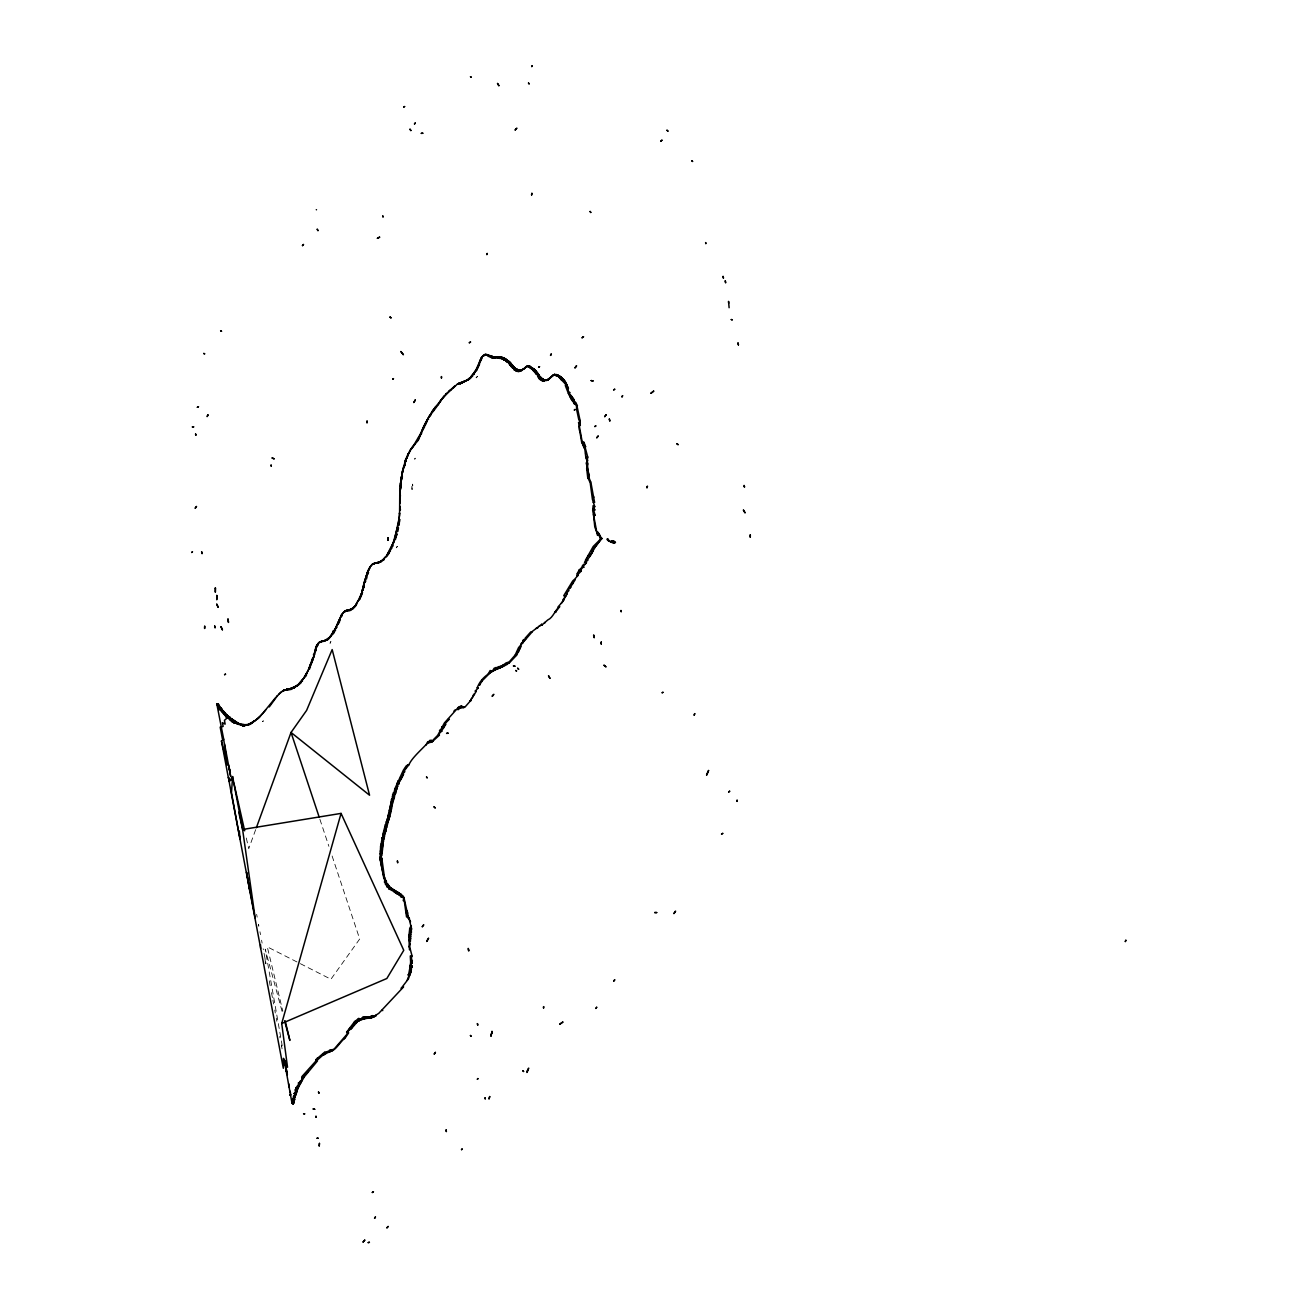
<?xml version="1.0" encoding="UTF-8"?>
<svg xmlns="http://www.w3.org/2000/svg" width="1308" height="1308" viewBox="0 0 1308 1308"><rect width="100%" height="100%" fill="white"/><g stroke="black" fill="none" stroke-linecap="round" stroke-linejoin="round"><path stroke-width="0.75" stroke-dasharray="5 3.75" d="M258.281 926.015L258.51 924.216L258.87 926.129M255.665 829.648L248.733 848.712L246.035 836.777M319.904 819.315L328.897 846.341M332.101 855.988L359.7 938.997L330.924 979.234L267.273 946.845L282.822 1011.182M282.021 1011.297L265.213 949.15L281.024 1038.961M259.949 931.77L260.537 934.664M263.153 948.774L263.382 949.755M256.646 914.325L257.169 917.137M264.053 953.319L266.031 963.832M269.252 980.837L270.772 988.864M271.475 992.658L272.554 998.315M272.914 1000.211L273.617 1003.988M275.285 1012.997L274.778 1010.087M276.266 1018.164L276.855 1021.303M282.054 1048.803L281.334 1045.027L281.482 1047.773M279.732 1036.492L279.994 1037.898M281.383 1040.955L282.773 1048.934M261.6 940.223L262.091 943.117M265.05 958.65L265.41 963.685M485.808 369.003L485.808 369.003M415.11 458.225L414.816 459.124L415.11 458.225M330.859 641.623L330.09 643.16L330.859 641.623M353.258 614.106L353.258 614.106M397.289 546.417L396.324 547.741L397.289 546.417M477.518 376.312L476.161 377.767L477.518 376.312M263.382 720.97L262.467 721.444L263.382 720.97M411.857 486.363L412.085 489.633L411.857 486.363M412.707 485.857L412.641 484.222L412.707 485.857"/><path stroke-width="1.5" d="M388.214 815.44L389.898 816.029L387.168 819.184L385.762 824.236L385.925 830.809L384.536 832.019L383.538 831.626L384.961 826.492L386.841 826.787L387.282 825.495L386.547 821.522L389.555 817.304L389.751 811.303L394.395 797.21L393.397 792.942L397.125 788.511L397.403 785.356L402.733 775.906L403.485 774.238L402.619 774.009L404.859 771.622L403.943 771.279L409.061 764.51L406.232 765.899L403.338 770.232L394.624 789.264L395.425 791.046L392.563 794.953L393.479 797.7L391.305 801.935L388.214 815.44L388.639 817.99M499.051 356.839L497.204 358.065L497.367 356.855L500.065 356.921L495.258 357.885L496.108 357.46M356.528 603.658L361.727 594.682C362.807 585.575 365.913 576.337 369.412 567.786C375.461 560.004 374.791 565.645 381.576 560.887L379.647 562.146M390.225 807.281L391.517 799.597L395.539 793.416L397.403 785.356M395.637 892.399C398.613 891.206 397.845 895.113 400.689 895.947C408.995 902.226 400.15 891.794 396.994 893.184L389.392 889.048L387.675 884.453L385.419 884.29L381.903 858.931L380.023 859.307L380.612 846.162L381.282 843.104L382.753 842.189L382.868 834.635L384.716 832.787L384.045 830.989M399.251 893.528L401.507 895.228L401.491 897.206L403.224 896.961M404.679 463.277L405.954 460.302L402.145 472.106L399.725 495.356L400.918 479.104L404.957 462.345M410.434 933.438L408.734 935.89L409.502 941.253L410.45 941.27L410.238 932.342L411.595 928.68L408.701 917.202L408.407 918.559L409.42 918.576L408.407 918.559M488.424 355.94C478.597 351.427 498.037 357.918 487.295 355.514M501.046 358.441L503.302 357.722L503.564 359.193L505.297 359.062L504.365 360.321L504.512 358.392L503.171 357.673L501.046 358.441L499.1 358.31L499.476 356.937L498.413 357.951L498.037 356.904L496.566 357.378M219.662 706.32L217.504 704.031C214.921 704.423 224.404 709.655 222.049 710.506L221.183 708.805M222.752 710.636L222.671 712.631L225.466 713.252L224.306 713.4L223.537 711.765M424.511 427.046L412.233 447.794L418.838 439.259C424.691 419.95 437.706 401.589 452.944 388.149M588.289 469.997L587.374 470.079L587.75 463.964L586.213 462.885L589.074 475.965L586.736 463.948L587.75 457.113L583.728 442.186L581.749 442.676L579.82 431.444A19.211 13.898 41.6 0 1 579.101 428.566L578.97 424.381L580.376 425.198L579.362 426.261L582.747 444.949L584.578 448.562L584.709 446.698L585.788 446.715L584.316 445.047M565.007 381.625L565.301 382.884C568.866 388.705 565.367 380.203 562.865 379.745L561.263 377.62L565.35 381.674M536.983 372.322L538.046 373.483L536.934 373.434L537.588 375.658C540.024 373.843 538.455 378.175 540.727 377.325L533.664 368.921C524.966 366.142 535.724 368.022 536.705 372.289M409.061 764.51C412.134 757.25 423.661 747.882 429.858 740.475L430.136 741.914L431.362 741.75L437.706 735.341L444.393 722.981L458.781 706.876C456.525 711.552 458.503 709.999 461.61 705.928L461.838 707.497L460.187 707.857M305.271 676.579L296.703 686.406L303.783 678.133L307.903 671.102L312.89 659.886L316.585 645.4L319.528 641.95L323.632 640.855L319.528 641.95M399.512 520.159L399.153 525.195L398.204 524.9L399.578 515.238L399.757 493.279M462.918 382.149L460.073 383.816L469.245 379.238L472.809 375.837M567.116 385.288L568.522 391.681L569.83 392.514L568.391 393.479L570.108 395.441C568.849 397.779 572.937 398.253 570.86 396.913L570.68 395.572L570.026 396.389M388.509 885.68L387.822 887.347L390.111 887.413L398.613 892.841M462.967 382.001L465.566 380.644L461.234 382.737M544.88 380.448L548.87 379.206L542.934 381.102L543.18 379.647L545.371 380.105M585.363 563.699L586.556 562.538L582.747 566.822L583.809 567.165L581.962 567.345L579.15 570.141L577.302 573.46L577.809 575.618L574.539 579.362A19.506 9.81 -10.7 0 0 572.659 581.046L563.715 595.745L565.661 596.399L567.132 593.799L566.201 593.505L568.915 590.578L568.457 589.467L570.877 587.292L569.062 587.554L570.19 587.554L575.34 579.526M360.943 596.988L364.703 580.768M347.519 1030.982L348.042 1031.652L346.571 1032.061L351.509 1028.497L358.523 1020.42L358.85 1018.311L354.484 1021.793L347.519 1030.982L347.487 1033.647L334.259 1048.934L328.602 1051.681C324.171 1052.907 318.302 1059.84 315.98 1060.919L301.854 1076.648L301.69 1078.135L303.947 1077.252L317.484 1060.935L315.964 1059.693L317.501 1057.91M386.285 822.029L388.639 820.296L389.163 818.072M399.725 509.564L399.79 506.245L399.79 510.202L400.51 509.777M399.823 490.827L401.066 486.298L400.15 486.102M409.993 940.648L409.6 946.632L412.216 956.639L411.219 956.606L412.298 963.342L410.647 962.377L410.287 955.935M502.975 358.703L502.648 357.771M587.145 460.04L587.75 463.964M297.21 685.964L300.055 683.692M244.138 724.877L243.157 726.202L243.975 724.599L240.002 724.518L243.975 724.599M493.639 356.97L497.073 356.97L496.059 356.806M284.196 1060.118L291.995 1103.151L293.074 1104.099L294.725 1099.227L293.515 1096.562L296.082 1094.028L297.505 1089.008L303.947 1077.252M384.765 877.521L383.947 877.439L386.416 881.445L385.124 882.459L380.236 860.223L381.903 858.931L380.955 855.448L381.871 855.497L383.097 843.676L381.576 841.616L382.132 837.676L384.487 836.695L383.195 833.098L385.925 830.809L385.157 829.01L386.612 827.67L385.239 824.956L387.282 824.661L384.961 826.492M294.709 1097.804L295.624 1094.78L291.995 1103.151M386.71 555.442L394.362 540.564L399.218 517.854M399.872 493.296L400.052 490.86M503.564 359.193L503.613 359.88C505.509 355.841 510.349 367.695 509.597 362.005L505.199 358.768M558.957 376.197L560.004 376.246L558.369 375.527L558.696 376.998L561.606 377.489L553.595 374.807L551.224 376.639M236.634 722.343L237.647 722.817L235.865 722.425M398.204 524.9L393.234 542.738M530.296 368.235C532.716 362.12 518.736 371.799 527.533 365.913L526.388 366.322M538.389 374.726L538.569 377.93L540.874 377.914L540.825 379.941L542.182 380.726L543.736 379.598L543.49 380.612M410.45 964.846L408.456 975.506L411.137 970.618L410.385 968.885L411.742 967.479L411.104 963.375L412.118 962.835M257.251 719.367L262.973 713.154M355.449 1021.45L356.626 1022.676M433.782 410.712L429.482 415.748L424.005 426.13L424.855 426.032M250.008 892.236L246.525 872.191L255.142 917.84L242.601 829.485L341.061 813.396L281.711 1023.494L287.531 1067.263L283.378 1058.319L283.329 1068.293L267.927 986.624A30.852 14.404 -82.8 0 1 267.208 982.815L265.704 974.803A28.22 13.325 -82.5 0 1 264.984 971.059A28.792 13.587 -82.5 0 1 264.265 967.266L230.486 788.953A28.792 13.587 -82.5 0 0 229.767 785.16L228.606 777.688L229.358 781.677L232.611 776.592L242.798 830.155L238.743 812.186M364.507 583.025L366.829 574.948L365.749 577.22M433.994 409.551L432.523 411.219M221.886 709.377L221.101 710.931L222.752 711.029L222.671 712.631M232.611 776.592L231.467 792.779L239.969 838.918L239.38 831.136M390.356 549.605L391.174 547.496M401.867 474.51L403.289 468.983M402.521 471.452L403.191 468.444M286.239 689.594L282.381 691.409M286.615 689.381L288.12 689.005L286.665 689.136M220.578 708.789L221.624 708.773L218.24 705.584L218.501 704.064L216.654 703.72M578.888 571.056L579.673 569.618M362.152 591.249L362.529 589.728L361.924 591.756M569.634 392.711L569.699 396.553M248.618 724.289L243.648 725.662L249.632 724.616L257.676 718.501M399.169 894.198L399.087 895.081L398.613 894.002M464.013 381.772L469.572 378.78L478.123 367.581M224.453 714.233L224.976 715.525C222.703 713.367 226.758 713.367 224.306 712.337M399.005 521.745L399.643 521.042M408.783 939.324L409.845 939.929L410.434 938.212L408.93 936.855L411.055 934.828L409.093 934.353L409.649 929.318L411.513 929.923L411.006 925.966M493.999 356.904L490.336 356.185L492.266 356.463M601.974 538.258L594.29 548.117C592.949 552.123 587.619 560.135 586.949 559.791M349.955 1027.696L349.171 1029.396M275.35 697.9L261.992 714.315M367.025 573.542L367.973 571.302L366.453 575.356M359.406 599.718L361.384 593.325M394.934 538.52L396.062 534.923M287.842 688.973L286.354 690.248L283.82 690.101L279.062 693.91M329.502 637.372C336.728 630.276 337.775 619.452 343.857 611.899L353.716 608.024M387.773 886.464L387.168 886.938C388.116 884.682 384.339 881.298 386.416 881.445M462.394 382.034L457.735 384.29M484.63 354.615L485.448 354.517L484.63 354.615C484.14 353.7 479.595 360.027 479.137 362.856L475.491 371.014L471.076 376.459M246.983 724.469L246.084 725.286L247.915 724.632M314.034 656.305L314.46 652.578M347.585 610.117C346.653 612.291 355.171 607.73 356.397 604.018M494.506 356.822L494.13 358.147L495.781 356.937L492.168 357.967L488.603 356.414M519.341 371.014L522.399 370.197L518.818 371.537L516.938 371.325L517.069 369.363L514.927 370.278L514.96 368.202L510.267 363.101M331.414 635.721L328.226 639.465L324.874 640.446L329.681 637.274L335.388 628.478M534.858 369.886C531.473 371.063 532.928 367.417 531.522 367.662L530.034 367.793M477.175 687.861L478.041 688.155L477.175 687.861C482.734 673.26 496.419 670.677 506.065 662.927L509.172 661.946L515.156 655.079L518.557 647.64L532.274 631.715L530.803 631.878L525.097 638.288L526.176 638.418M587.783 460.547L585.968 458.552L584.643 447.565M409.486 949.821L409.044 940.321M410.728 928.566L411.399 932.342L409.944 934.713L410.679 938.85L409.649 938.784M294.529 687.697L295.902 686.111L290.245 688.678L295.673 686.847L293.94 687.485M399.872 503.449L400.362 495.094M288.643 1083.645L289.362 1087.455M597.789 532.307C596.137 530.966 601.353 538.062 598.884 535.119L597.347 535.054L592.688 510.447L593.145 505.607L594.797 509.956L593.129 509.025M238.596 724.141L240.541 724.174L233.805 722.883L234.41 720.741L236.339 721.983L232.448 722.098L228.017 718.076L228.033 715.95L225.875 716.882L225.074 714.609M237.353 723.978L240.083 724.076M568.669 394.329L569.013 392.482M568.98 395L568.915 393.25M315.669 648.343L318.285 643.193L321.245 641.77M405.496 460.236L410.074 450.132L415.077 443.641M568.391 393.479L565.35 385.582L565.972 383.064M430.643 414.473L432.621 410.63M476.308 370.965L480.755 359.389M315.441 649.406L315.719 647.591M399.643 491.056L400.575 489.078M405.333 460.318L406.216 458.765L404.989 461.838M314.443 655.03L311.909 660.54M380.236 860.223L381.903 858.931M508.142 362.316L510.038 365.259L511.542 364.098L513.455 366.632M399.103 518.769L399.561 513.341M303.783 678.133L308.41 669.909L312.481 658.562M380.677 562.244L387.887 554.298L390.209 549.54M295.592 1095.597L294.137 1093.553L297.505 1089.008M392.106 806.088L390.258 814.41L388.721 815.718L389.555 816.601M586.36 559.268L585.379 560.445L593.243 546.433L600.585 539.109L601.206 537.653L599.783 535.969L600.666 539.648L594.29 548.117M598.067 535.462L599.342 534.465L598.083 532.34M388.182 816.306L388.084 822.552L386.383 825.413L385.239 824.956M557.878 375.265L556.407 374.562L558.663 375.559M558.565 375.543L557.044 375.249M519.554 370.344L518.279 370.409L520.682 370.197M528.105 365.815L529.413 367.008M237.222 723.602L239.021 723.504L237.647 722.817M373.826 563.928L375.004 563.339L373.908 563.535M474.248 373.875L473.823 374.579L474.15 373.009M358.343 1018.899L359.177 1020.616L363.984 1018.818L365.39 1016.806C368.3 1020.616 375.118 1015.662 378.944 1013.21A19.195 8.747 -9.1 0 1 380.399 1011.624L403.6 986.886L401.082 988.423L408.39 978.924L410.859 972.155L410.042 970.405L411.448 969.032L410.14 966.203M363.608 586.082L364.147 583.597M530.77 367.744L532.062 367.679L532.094 369.003M565.187 383.751L561.933 380.35L562.669 378.699M315.866 649.765L314.868 651.875L315.588 649.144M579.509 425.1L580.147 420.849L576.942 405.758L574.408 402.21C571.792 399.005 575.847 399.757 573.591 400.755L573.117 401.85L571.776 400.052L571.71 397.469L570.909 398.793L573.067 398.172L571.988 397.109L570.909 398.793M282.92 690.935L285.193 689.954M372.911 563.797L373.777 563.634M487.622 354.762L488.129 355.024M529.511 367.45L529.446 366.42L528.285 366.927M541.626 624.308L542.215 625.208L541.626 624.308L532.045 631.633M403.354 467.577L405.104 464.471L404.548 463.048M401.785 895.261L400.902 895.146M555.001 374.677L556.489 374.693L555.671 374.677M348.762 609.937L344.822 611.049L341.143 615.398M232.955 721.673L233.167 720.201L234.41 720.741M317.73 1058.09L325.087 1051.763L326.068 1053.447L323.763 1055.016L323.207 1054.085M518.05 369.772L515.973 368.643L515.614 370.589C517.641 368.66 521.418 371.243 519.08 370.507L521.908 370.05M391.108 548.363L393.561 542.133M391.386 547.431L392.384 544.847M481.54 357.918L481.131 358.555C480.788 355.514 487.949 354.354 485.709 354.55L486.265 355.04M411.579 448.203L406.281 458.274M335.142 629.034L338.756 621.022M399.905 488.963L400.837 487.704M388.329 552.793L388.558 552.859M242.552 725.008L243.68 724.845L241.898 725.123M349.71 610.787L351.002 609.79L346.914 611.081M517.543 370.867L517.706 369.723M360.027 598.884C359.52 596.284 358.899 599.914 359.945 596.808L361.139 595.451M315.964 1059.693L316.536 1060.575M398.286 524.312L398.499 523.413L399.234 524.214M396.308 892.808L395.85 891.271L394.264 891.647M224.96 713.432L227.085 714.904L227.33 717.716L227.984 717.193M234.394 722.376L234.59 721.199L233.233 721.771M395.016 892.023L395.081 890.83L391.632 888.737L392.367 889.211M600.585 539.109L602.056 538.651M308.802 668.388L309.636 668.911L308.606 669.058L309.178 667.734M543.785 380.595L544.717 379.778M407.916 454.595L408.325 453.451L407.753 456.263M417.317 441.434L418.92 437.085M337.905 623.115L337.562 624.586M407.54 455.527L407.655 454.661M336.859 625.78L339.197 622.592L339.573 621.545L338.576 621.578L341.617 614.842M358.555 600.225L360.158 597.707M498.413 357.951C499.607 356.643 502.583 356.806 501.651 358.833L504.021 358.016L502.321 359.177M583.433 445.39L584.823 444.426L583.728 442.186M524.475 368.611L521.058 370.507M306.203 674.699L306.612 673.244L306.088 675.958M367.63 571.71L370.197 567.721M345.852 610.558L344.511 611.539M610.673 541.904L612.209 540.711L614.662 541.577L614.678 543.114L615.496 542.297L614.188 541.953L613.812 543.327L608.4 540.825L607.157 538.961L608.367 539.174L607.223 539.763M227.805 715.639L226.627 717.34L228.23 716.408L229.946 717.373L227.363 715.541M410.647 962.377L410.238 965.598L411.987 965.86M420.506 435.531L418.789 437.706M481.736 681.239L491.563 671.347M423.579 426.931L422.974 428.206M311.696 660.671L312.301 660.605M561.606 377.489L559.759 376.263M378.175 562.309L376.099 563.225M358.327 600.225L355.04 606.095L351.394 609.185M254.324 721.084L253.556 721.754M344.445 612.16L345.181 610.967M471.583 376.491L469.016 378.797M507.161 361.662L507.275 360.436L505.019 359.88M425.77 422.876L424.871 424.184M428.583 417.514L428.762 416.958M430.283 741.456C426.604 743.369 434.338 742.404 431.068 740.279L430.283 741.456L429.858 740.475M459.419 383.015L458.16 384.029M586.654 468.231L587.783 478.041L589.385 475.752M593.489 514.306L594.78 526.911L597.102 533.173M479.823 362.087L479.088 365.815L477.763 366.24M481.36 357.951L480.396 360.027M360.256 1019.619L363.003 1017.166L363.788 1018.883L362.479 1017.689M361.891 1018.867L364.213 1016.97L364.343 1018.425L366.158 1017.084L366.289 1018.343M548.248 379.647L545.861 380.497L547.643 380.252L554.478 374.35M340.031 620.499L339.769 618.897M295.019 1097.036L293.156 1098.164L292.109 1101.287L294.398 1100.682M612.209 540.711L611.768 542.003L607.893 540.286L608.939 540.286M351.95 609.479L353.242 608.433L350.544 609.544M380.726 862.332L383.865 878.387M258.232 718.272L261.437 714.887M286.942 689.185L287.564 690.035L291.144 689.398L298.044 684.574M478.238 365.57L479.415 364.834M317.648 645.727L317.811 644.223L316.749 645.661M256.352 827.751L291.03 732.464L306.612 710.391L332.167 649.586L369.559 795.215L291.03 732.464L319.266 817.386M285.945 1069.421L286.338 1071.465M588.028 478.058L590.202 482.766L592.426 499.362L594.731 506.572L593.881 508.616M503.351 664.824L502.697 666.066L503.564 666.312L496.533 669.304L495.814 667.554L494.113 668.29L492.969 670.17L493.884 670.415L491.465 671.674M244.956 725.482L244.4 726.038M457.555 383.898L453.549 387.757M565.318 595.385L563.11 601.189L558.009 606.961L559.611 606.749C555.622 608.89 553.137 617.768 547.856 619.894L542.117 624.864M381.985 560.265L380.775 561.508M341.372 615.627L341.895 614.237M238.792 724.534L242.34 724.583L240.705 724.894M436.005 406.428L433.193 409.976M381.576 560.887L377.358 562.98M476.063 369.575L476.701 370.099M430.872 415.077L429.237 417.039M460.073 383.816L461.086 382.361L459.991 383.146M326.444 639.792L325.659 640.479M420.293 435.024L421.274 432.327M375.249 563.078L378.372 562.293M481.949 358.523L480.641 360.011M499.721 357.754C499.296 356.054 502.501 357.525 500.621 357.264M380.824 848.908L384.143 837.48M325.267 1053.283L327.54 1051.354L328.259 1052.351L326.068 1053.447M495.994 669.058L497.024 667.391L502.926 665.461M396.684 534.939L396.144 533.991L397.174 533.926L394.362 540.564M310.078 667.881L309.849 666.312M572.413 400.15L572.544 398.744M505.182 359.978L506.245 361.515L507.275 360.436M407.36 457.309L406.919 458.34L407.131 456.721M400.362 483.044L400.232 485.497M433.455 410.172L434.632 408.439M462.623 707.399L461.005 707.187L461.838 707.497M584.235 447.728L584.709 446.698M521.467 370.017L525.048 368.235M389.343 886.857L388.77 885.745M499.509 666.982L500.065 667.914M358.801 1019.88L359.569 1018.736L360.992 1019.553M383.914 839.72L383.031 840.439M384.372 882.066L385.026 880.709M510.038 365.259L510.561 364.18M438.327 404.875L440.518 400.591M351.002 1028.758L355.057 1022.742L359.389 1020.6L358.523 1020.42M289.313 689.3L291.128 688.58L290.245 688.678M355.874 604.623L356.659 604.492M362.545 592.41L362.038 593.44L362.267 591.805M585.183 561.361L584.48 562.522M370.246 1017.542C371.799 1018.687 369.314 1016.806 371.439 1015.76L371.848 1017.624L372.649 1015.564L374.088 1016.806L376.328 1015.646L375.412 1015.335M430.79 413.786L430.888 413.655M376.802 563.159L377.881 562.816M434.256 410.058L437.673 405.398M427.176 421.617L425.999 422.893M570.419 397.779L571.988 397.109M389.032 553.333L386.498 556.783M462.476 707.661L464.814 707.268L469.981 701.382L476.21 691.376L475.262 691.082L478.041 688.155M518.884 649.847L518.082 651.973L521.271 646.119M497.367 357.166L496.795 356.773M232.448 722.098L233.838 720.659M539.288 378.339L539.501 379.206L540.645 377.391L543.736 379.598M384.536 832.019L385.157 833.637L383.048 835.583M390.487 550.881L388.738 552.875M514.96 368.202L513.57 366.649M613.795 541.169L613.141 542.411L614.188 541.953M300.758 683.185L302.164 680.225M313.38 654.817L314.868 654.016L313.691 654.997M438.572 734.785C439.079 736.731 439.03 731.695 441.695 731.27L439.553 730.583L441.695 731.27M580.458 570.615C581.03 572.528 580.67 568.195 583.008 567.427L583.809 567.165M407.213 980.346L408.325 977.043M384.487 836.695L383.538 836.613L384.356 834.341L382.312 838.624M462.28 382.508L463.8 381.396M503.416 666.312L507.569 664.186L506.114 664.251M294.692 687.567L293.319 687.632M507.978 361.515L509.123 361.449L506.245 361.515M492.756 357.46L493.656 356.708M585.821 456.737L587.75 457.113L585.771 457.473M387.168 886.938L387.936 885.565M395.752 893.282L397.174 891.958M459.648 707.268L460.432 706.091L463.555 707.514M313.217 658.643L312.056 659.755L312.89 659.886M575.438 402.39L576.387 403.534L575.226 404.45L574.359 403.06L575.52 402.259L574.408 402.21M393.397 792.942L394.705 794.103L392.367 797.553M519.178 648.686C520.829 650.076 518.001 648.408 520.192 647.215M233.805 722.883L235.276 721.558M537.588 375.658L537.768 376.606L539.174 375.363M401.196 477.567L400.738 481.099M243.157 726.202L244.122 724.665L246.264 724.697M514.927 370.278L515.63 368.611L512.703 368.169L511.15 366.469L512.245 364.801L511.232 364.719M516.938 371.325L518.36 370.001M542.934 381.102L544.308 379.729M435.417 407.131L434.37 408.521M252.003 723.095L249.011 724.305L254.406 720.937L251.332 722.997M365.259 578.855L365.259 580.049M561.868 379.418L562.718 379.091L561.933 380.35L562.031 378.568M388.574 887.723L388.705 888.672L389.539 887.298L391.337 888.246L390.324 888.426M537.637 374.023L536.018 373.957L536.738 372.78L535.103 372.682L532.258 369.412M291.651 688.826L292.6 687.795M472.335 697.671L473.136 695.513M294.104 1096.022L296.475 1092.834L295.248 1089.907L298.943 1086.457L297.962 1086.147L301.674 1081.095L298.224 1083.106L300.709 1082.991M387.675 884.453L386.906 883.685M511.15 366.469L511.919 365.243L510.398 365.063M387.822 887.347L388.59 886.121M462.051 706.876L463.882 707.334M467.43 379.761L466.384 380.481M325.806 640.56L322.389 641.247M514.109 368.97L514.224 369.837L516.366 368.987L516.317 370.965L517.952 369.755M540.874 377.914L540.188 379.582L541.757 378.486L539.501 379.206M394.395 892.497L395.85 891.271M397.289 894.132L397.223 892.285L398.237 892.367M494.13 358.147L494.947 356.855M514.224 369.837L515.973 368.643M482.325 680.814L479.202 685.245M563.437 600.045L565.661 596.399M360.959 594.878L361.057 593.979M561.328 603.299L563.928 599.653L562.996 599.407M368.66 1018.049L367.335 1016.921L367.27 1018.327M385.566 832.182L384.716 832.787M400.346 779.977L402.161 776.887L400.51 777.148M441.041 731.63L445.881 724.256L444.377 724.452M385.533 831.365L384.879 830.547L386.236 829.223L385.157 829.01M296.164 1093.308L295.461 1092.491L297.21 1090.643L296.017 1087.831L299.221 1083.498M535.103 372.682L535.888 371.505M402.848 896.193L403.338 896.781M512.703 368.169L513.504 366.976L512.622 367.319M430.773 742.159L431.084 742.012M220.447 707.742L220.496 710.538L221.363 709.263M230.257 720.103L231.14 718.828L229.603 717.503M515.614 370.589L517.069 369.363M332.543 1050.471C336.548 1048.951 340.276 1041.675 345.328 1037.751L348.664 1032.715L347.029 1034.17M227.33 717.716L228.23 716.408L229.946 717.373L228.982 717.503M397.027 530.394L397.305 528.857M444.393 395.817L440.616 400.428M539.861 626.189L539.092 626.287M269.268 706.925L277.541 695.611M300.415 1082.043L303.489 1076.271L308.23 1071.268M224.257 713.825L224.273 712.762M518.818 371.537L519.701 370.295M592.638 551.338L591.984 550.652L594.813 547.692L593.897 547.447M397.092 894.018L398.842 892.824M506.719 361.809L508.387 360.779M499.1 358.31L500.751 357.1M504.365 360.321L505.836 359.128M363.461 588.224L363.82 584.954M399.136 783.329L397.877 784.702L400.117 779.944M474.444 372.061L475.311 370.932M533.55 371.096L534.4 369.984M362.872 588.208L364.327 585.984M546.482 380.072L545.6 379.941M314.836 651.302L316.029 650.338M263.758 712.157L265.688 709.999M276.348 696.788L281.629 691.556M385.86 556.587L382.263 560.494M576.239 404.989L576.01 403.616M356.25 605.244L354.239 607.517M582.125 566.315L583.662 564.255M379.009 562.375L378.699 562.162M515.156 655.079L516.938 654.867L509.417 662.796L506.703 663.941M555.213 612.52L559.611 606.749M218.338 704.276L217.046 705.126L223.684 739.184L222.687 740.393L220.185 727.15L223.128 726.431L222.425 722.67L225.123 724.109L224.453 720.332L226.807 718.288L225.826 714.413M568.195 387.56L568.261 388.509M250.122 724.125L251.038 723.013M442.921 728.393L445.505 723.193L449.331 719.22L447.876 719.514M589.597 556.636L591.183 553.987M381.822 862.757L382.132 863.264M492.168 357.967L493.508 356.839L491.743 356.397M380.955 855.448L380.53 852.031L382.23 850.625L382.181 848.401M408.178 917.807L407.197 915.437C404.09 906.771 410.467 913.082 406.559 916.99L403.91 898.318M503.613 359.88L505.379 358.784M530.983 368.709L532.225 368.038M391.517 547.463L390.651 549.654M380.824 849.644L381.053 853.029L382.034 853.078M382.181 851.77L380.301 851.067L382.067 850.036M367.712 574.294L367.63 572.79M391.86 805.303L392.351 803.815M412.298 963.342L411.448 961.985L412.363 960.89L410.728 959.974M365.995 577.874L366.698 576.436M392.155 803.815L392.138 798.828M484.974 354.811L484.287 355.645L485.17 354.991M401.703 475.115L402.357 476.913L400.951 480.396M397.501 528.694L398.564 528.04L397.567 527.925M535.135 370.458L536.1 371.047M378.535 562.914L379.712 561.884M442.496 398.106L446.404 393.544M460.563 383.342L462.329 382.41M558.402 376.59L560.396 378.617L561.884 378.061M412.249 447.173L411.824 448.628M559.611 378.274L560.56 377.195M524.524 368.186L521.908 369.902M453.958 711.143L454.988 709.982M474.052 373.467L475.049 372.371M397.158 530.231L397.992 528.726M334.39 631.224L335.649 629.982M302.262 1078.806L303.521 1077.923L302.524 1077.612M290.736 1094.044L289.706 1095.172L290.932 1094.91M330.662 1051.419L329.273 1051.943L331.186 1051.223L330.27 1051.027M332.379 634.691L334.178 632.434L332.772 633.056M519.57 371.096L521.189 370.393M397.305 531.8L397.616 530.28M542.182 380.726L543.85 379.827L541.61 378.437M593.57 496.631L594.535 502.239L593.407 502.288L594.535 502.239M292.436 688.417L293.891 687.763M469.31 378.535L470.03 377.767L467.136 379.909L468.019 379.876M257.006 719.073L254.52 721.362M290.49 1093.03L290.114 1091.232M579.787 420.277L580.049 424.577M409.633 945.651L408.979 946.894M442.071 398.727L440.126 402.096M454.906 385.844L445.995 394.035M425.852 424.397L424.119 425.672M257.529 718.615L259.867 716.571M522.726 640.577L523.838 639.481M236.977 722.392L238.252 723.161L237.32 723.177M329.158 637.846L326.804 640.004M585.608 453.516L585.755 452.682M571.351 395.49L570.108 395.441M382.884 845.197L381.462 844.2M514.175 367.107L514.224 367.662M517.854 651.319L518.687 651.613L515.695 655.651M411.497 965.19L411.742 967.479L409.617 966.923M544.063 380.841L545.093 379.876L544.226 380.072M546.695 379.761L545.436 380.007M509.074 361.564L510.807 363.035M411.219 956.606L411.529 955.396M598.982 533.795L598.05 533.697L600.11 535.757L599.162 535.888M293.074 1104.099L293.744 1102.595M368.464 1018.213L368.48 1016.708L370.556 1016.905M512.72 365.357L512.605 365.946M336.99 627.317L335.551 628.478M563.47 379.189L562.865 379.745L564.026 379.843M474.461 694.63L473.463 694.319M520.911 643.847L526.078 638.369M389.359 886.284L388.738 886.824L389.849 886.824M428.599 419.132L427.127 420.195M449.135 390.83L451.227 389.539M516.317 370.965L518.704 370.082M382.999 560.445L384.192 559.595M364.981 581.553L365.897 581.03M310.029 665.625L312.056 662.175M343.579 1039.124L344.772 1038.094M540.645 377.391L538.389 376.982M323.109 641.067L324.139 641.149M220.627 707.579L218.649 708.086L219.679 708.429L219.008 709.982L218.24 705.584L216.834 704.342M345.001 611.604L347.045 610.296M321.539 641.721L319.822 641.917M538.847 374.791L537.964 373.565M588.518 478.597L587.783 478.041M594.143 506.098L594.731 506.572M290.507 689.038L293.106 687.648M388.705 888.672L391.337 888.246M233.56 722L235.048 721.248L233.756 721.215M485.84 355.187L487.05 354.697M378.339 562.8L380.268 562.097M567.132 593.799L566.201 593.505M476.21 691.376L475.262 691.082M531.522 367.662L530.803 368.235L532.716 368.104M460.122 383.048L458.372 383.784M540.188 379.582L541.659 378.78M544.766 380.612L545.616 379.761M368.235 570.697L369.118 569.242L368.398 569.879M363.264 589.761L362.447 590.235M574.392 400.15L573.493 401.719L574.359 404.058L575.177 402.782L573.787 402.668M411.857 960.399L411.448 961.985M379.941 858.457L380.154 857.067M422.157 430.234L422.811 428.746M547.987 379.304L554.657 374.366M288.136 689.463L289.64 688.629M573.231 583.482L572.299 583.188M341.012 616.869L342.107 615.512L340.848 616.313M297.227 685.327L298.404 685M393.038 545.354L391.828 546.188L392.76 546.352M405.186 462.313L406.15 460.841L405.218 460.939M432.899 741.162L431.918 741.996L439.472 735.129M542.346 379.009L542.934 379.434M404.777 465.37L403.583 466.727L404.237 467.545M538.569 377.93L540.727 377.325M457.489 384.062L459.239 382.999M403.485 774.238L401.67 777.279M249.321 723.782L248.177 724.469L249.109 724.37M386.825 824.645L387.642 824.138L386.563 823.778M466.089 380.432L467.234 379.778M401.147 894.394L399.97 895.457L401.147 894.394L399.954 893.904M232.317 721.248L234.377 720.724L230.126 719.236M409.944 972.711L410.859 972.155L409.747 971.893M296.017 1087.831L297.962 1088.518L297.962 1086.147M576.763 404.303L576.942 405.758M409.813 967.855L411.922 966.808M323.828 641.034L327.425 639.759M291.913 688.09L292.322 688.319M394.591 796.163L394.002 797.766M542.869 380.219L544.488 379.925M400.166 486.772L401.066 486.298M288.447 688.94L289.935 688.842M305.156 675.86L306.481 675.173M600.339 538.095L601.206 537.653L600.078 537.31M396.177 791.144L394.853 791.814L395.637 792.615M331.038 1051.305L332.87 1050.487L332.281 1049.637L329.698 1050.03C327.768 1051.534 330.368 1051.959 328.112 1052.417M245.168 724.779L242.372 725.793L243.68 724.845M495.896 357.313L494.686 357.64M389.293 810.846L389.62 809.521M360.583 1019.946L357.918 1020.829M369.543 1018.082L369.968 1018.049M482.161 680.847L481.949 680.242M380.497 854.516L380.203 853.601M245.806 724.632L247.277 724.796M493.705 670.448L495.601 669.631L494.686 669.385M281.711 1023.494L386.841 978.498L403.763 950.311L341.061 813.396M496.729 669.173L495.405 669.68M497.988 668.731L497.105 668.699M388.639 813.805L388.901 812.693M536.869 627.644L537.784 627.889L535.888 628.478M589.761 553.742L591.641 553.644M363.788 1018.883L363.003 1017.166M511.085 364.278L510.709 363.101M374.088 1016.806L372.371 1017.46M333.589 631.764L334.619 631.666M581.373 570.942L576.812 575.52L577.809 575.618L577.302 573.46M366.404 1018.474L366.06 1018.54M324.989 640.348L322.749 641.509L324.466 640.724M402.047 988.407L401.801 987.883M587.995 560.102L585.477 562.178L586.098 563.405M323.19 641.002L321.261 641.525M463.735 707.546L464.275 707.039M371.031 1017.853L371.848 1017.624L371.014 1017.559M501.438 357.215L503.302 357.722M369.837 1018.115L369.87 1017.837M365.161 1018.638L364.343 1018.425L365.815 1018.523M291.946 1102.203L293.515 1102.562L293.205 1100.715L294.137 1101.843M369.919 567.181L372.044 564.337L374.595 563.323M344.772 611.392L345.704 611.147M231.32 779.813L230.159 780.075L228.344 777.606L227.641 773.878L221.412 740.769L227.33 764.951L223.684 739.184M367.597 1018.278L365.57 1018.262M501.929 357.82L502.893 357.607M555.622 375.298L558.271 376.115M302.573 680.912L300.693 681.959M427.798 743.173L429.335 742.552M367.45 1018.36L368.823 1018.131M554.379 374.562L555.262 374.513M477.584 366.943L478.352 366.42M543.18 379.647L543.49 379.761M349.906 609.986L351.002 609.79M469.817 377.979L470.684 377.832M231.827 719.841L233.576 720.087L232.579 720.234M491.988 670.922L493.361 670.677M387.381 883.75L385.958 882.115M225.859 715.1L227.085 714.904M495.421 357.117L496.223 356.855M501.209 357.525L502.239 357.395M310.323 664.889L311.222 664.758M331.513 1050.667L332.706 1050.504M360.305 596.072L361.319 595.941M312.726 657.646L313.74 657.515M317.141 644.811L318.024 644.697M245.822 724.943L246.427 724.681M245.561 724.894L244.596 724.714M316.307 209.656L316.503 209.787M530.198 367.172L531.212 367.058M599.342 534.465L599.751 535.234M421.863 432.866L420.931 432.964L421.47 433.847M528.775 366.469L529.838 366.371M390.961 888.802L392.024 888.704M242.65 724.665L243.043 724.746M339.459 619.583L340.374 619.501M309.506 666.949L310.503 666.867M361.4 1019.226L362.757 1019.112M394.738 539.174L395.654 539.109M489.078 355.972L490.189 355.89L489.078 355.662M283.787 690.248L284.621 690.199M533.517 369.477L534.465 369.428M501.781 667.129L501.013 666.818M559.628 376.737L560.641 376.688M500.228 667.898L498.773 667.979L498.642 666.589M485.628 354.811L487.508 354.844M408.995 918.592L410.532 921.78M393.103 543.327L393.708 542.738M460.629 707.481L461.986 707.432L461.61 705.928M491.775 356.757L492.773 356.724M398.678 893.168L399.937 893.528M421.781 430.855L422.517 430.283M532.16 368.496L532.83 368.447M316.16 646.79L317.223 646.757L316.618 646.168M395.507 536.967L396.357 536.264M508.763 361.94L509.679 361.924M537.833 374.726L538.929 374.726M403.698 466.04L404.613 466.04M347.372 610.493L346.407 610.28M411.399 932.342L409.698 931.558M252.967 722.408L252.215 722.621M566.364 385.173L567.247 385.173M590.284 481.867C591.657 482.946 588.289 477.878 589.074 475.965M410.483 926.456L411.382 926.456M532.879 368.905L533.958 368.921M564.467 381.527L565.416 381.544M401.769 479.742L401.033 480.052M505.853 359.504L506.67 359.52M577.466 405.693L576.403 405.676L576.812 410.401L578.855 419.982L580.147 420.849M506.441 359.929L507.324 359.945M512.834 366.518L513.717 366.534M387.936 884.355L386.351 885.63L386.187 884.731M240.034 724.321L241.113 724.354M381.102 850.576L382.23 850.625M223.652 712.255L224.584 712.288M399.267 782.625L397.845 780.958L399.022 781.219M514.355 368.12L515.352 368.153M595.091 515.319L594.028 515.27L595.091 515.319L593.652 510.006L594.797 509.956M223.112 710.555L222.049 710.506L221.919 712.255M227.412 715.95L228.033 715.95M230.339 718.354L232.464 719.4L230.927 720.512L231.778 719.253L233.576 720.087M392.416 889.685L393.038 889.685M393.103 890.061L393.741 890.045M386.351 883.685L387.462 883.734M521.549 643.291L522.693 643.34M243.958 724.861L244.89 724.91M407.54 764.788L408.505 764.82M490.336 356.185L491.317 356.25M406.281 910.646L407.262 910.695M296.082 1094.028L294.137 1093.553M297.554 1089.597L295.673 1089.351L296.785 1091.82M394.509 793.351L395.539 793.416M299.81 1081.389L300.938 1081.471M568.49 388.394L566.953 385.337M403.322 898.105L404.221 898.171M409.584 944.556L410.091 944.016M480.265 360.616L481.115 360.681M401.294 483.796L400.477 483.993M563.65 380.219L564.189 380.366M402.096 478.287L401.311 478.45M394.918 794.904L392.563 794.953M349.694 610.166L348.729 610.084L350.43 609.724M293.025 1103.02L293.989 1103.085M534.449 370.458L535.577 370.556M558.287 375.788L558.974 375.788M503.842 357.983L505.379 358.752M231.908 718.893L230.927 719.629L231.925 718.991M389.751 811.303L390.945 811.401M408.047 974.525L409.911 975.032M515.744 368.938L516.366 368.987M393.528 800.005L391.517 799.597M387.806 820.23L388.639 820.296M389.065 814.295L390.258 814.41M349.089 1030.41L348.206 1030.704M386.383 825.413L387.282 825.495M395.883 891.631L396.765 891.713M405.137 768.581L405.84 768.058M291.798 688.515L291.128 688.58M393.79 890.372L394.362 890.356M394.476 890.748L395.081 890.83M410.925 936.479L408.734 935.89M293.156 1098.164L294.365 1098.279M491.072 356.381L492.135 356.495M225.025 713.874L225.826 714.037M293.662 1099.129L294.725 1099.227M388.378 817.189L389.555 817.304M408.08 915.535L407.033 916.418M536.067 372.175L537.065 372.273M385.157 833.637L383.195 833.098M364.556 582.256L365.259 581.586M321.948 641.378L322.945 641.411M573.869 399.561L572.708 399.447L573.934 399.447L572.986 398.253M396.062 537.768L395.359 537.98M366.126 577.106L366.992 577.22M230.306 717.928L230.944 718.37M396.177 790.506L394.28 790.784M388.263 821.604L386.841 822.291M402.357 895.653L400.738 896.83L400.689 895.947M411.301 929.367L409.796 930.577L411.497 931.149M410.385 968.885L411.448 969.032M382.459 841.142L383.636 841.306M382.753 846.783L380.612 846.162M388.051 818.694L389.13 818.857M384.83 835.174L382.868 834.635M384.16 838.215L382.132 837.676M392.204 801.428L393.103 801.559M391.877 802.965L392.776 803.096M381.446 849.055L382.41 849.203M367.254 573.476L368.267 573.623M517.085 651.825L518.082 651.973M391.599 804.485L392.449 804.616M390.634 808.818L391.484 808.949M368.594 572.315L367.352 572.103M509.417 662.796L508.926 662.518M398.221 529.609L397.485 529.756M392.891 798.436L393.937 798.599M396.847 530.966L397.91 531.13M295.461 1090.905L296.491 1091.068M514.322 666.083L513.357 665.919L515.319 666.246M364.082 587.488L363.297 587.652M408.456 975.506L409.142 974.967M383.097 843.676L381.282 843.104M385.517 827.457L386.612 827.67M410.042 970.405L411.137 970.618M545.093 622.755L544.52 622.494M491.677 671.674L490.173 670.481L488.162 674.176M495.601 356.741L496.484 356.953M426.163 744.971L427.716 741.816L429.04 741.62M380.023 857.934L381.658 862.74M382.001 860.19L380.334 859.601M390.978 548.085L391.828 548.281M382.77 1010.577L381.887 1010.283M394.395 797.21L392.237 796.49M409.567 933.961L410.663 934.239M401.425 476.668L402.357 476.913M384.879 830.547L385.925 830.809M399.087 519.439L399.97 519.668M297.21 1090.643L295.248 1089.907M350.675 1028.284L351.509 1028.497M365.602 578.43L366.681 578.725L366.404 577.923M441.859 727.461L443.559 728.016M354.452 1022.578L354.484 1021.793M395.997 788.217L397.125 788.511L396.553 787.465M479.922 684.901L479.431 685.229M552.973 375.102L554.657 375.02M389.539 812.562L390.601 812.873M409.42 973.414L410.434 973.708M591.984 550.652L593.047 550.979L590.954 553.954M590.17 556.227L588.077 555.557L588.616 556.341M399.905 779.29L400.788 779.568M396.847 786.108L397.926 786.468M586.785 558.778L586.981 557.944M295.461 1092.491L296.475 1092.834M554.935 612.013L555.753 612.291M469.768 700.794L470.667 701.121L471.272 698.766M396.945 783.672L398.711 784.359M441.286 730.24L440.224 729.831L440.731 730.927M293.515 1096.562L294.627 1097.036M581.749 442.676L582.616 443.069M394.624 789.264L396.569 789.95L395.883 790.473L395.147 788.74M560.396 378.617L561.197 379.941M384.846 879.826L386.056 880.775M218.322 704.636L219.401 705.519M593.701 497.383L592.818 496.909M405.938 458.83L405.758 459.386M223.03 710.685L224.109 711.748M571.204 395.637L572.07 396.978M441.761 727.559L441.875 728.131M388.852 885.63L387.855 884.47M235.358 722.883L236.764 723.635M404.107 898.334L406.755 910.205M354.959 1021.335L355.662 1022.284M397.027 783.018L397.632 783.933M441.941 726.741L442.545 727.739M315.065 650.468L315.588 651.433M294.611 1092.997L295.281 1094.731M409.208 935.171L409.976 937.411M588.731 554.903L589.238 555.933M383.767 832.526L384.356 834.341M579.15 570.141L579.558 571.073M365.39 1016.806L365.766 1017.689M431.068 740.279L431.476 741.26M381.135 845.442L382.067 848.385M381.576 841.616L382.492 844.445M229.358 769.415L230.698 776.527L224.535 743.909M388.46 814.819L388.721 815.718M284.637 1021.008L289.886 1040.432L285.177 1020.927M402.602 471.975L402.194 472.989M409.6 927.944L409.829 928.844M228.818 766.553L230.339 772.848L228.475 764.706M228.344 777.606L228.557 778.522M586.556 457.097L586.785 458.127M233.903 783.083L244.678 830.809M578.528 422.304L578.725 423.301M284.245 1059.3L287.351 1074.865L284.882 1060.902M403.207 899.888L403.354 900.803M535.904 373.074L536.018 373.957M367.335 1016.921L367.483 1018.147M501.634 665.609L501.765 666.786M590.84 482.063L592.949 493.656A19.195 14.355 45.6 0 0 593.619 496.631M728.72 303.194L728.556 301.396L729.112 307.723M399.414 512.949L399.48 513.88M398.875 520.322L398.94 521.254M394.084 540.629L394.149 541.561M223.439 713.056L223.472 713.89M387.462 818.448L387.495 819.315M260.554 944.703L260.619 948.447M195.889 435.139L195.579 433.994L195.889 435.139M750.285 534.874L750.269 537.13L750.285 534.874M441.466 376.606L441.45 378.028L441.466 376.606M601.255 642.048L601.239 643.994L601.255 642.048M367.058 421.094L367.025 422.746L367.058 421.094M215.444 588.649L215.329 592.197L215.329 587.766L215.444 588.649M216.866 596.203L216.752 599.751L216.752 595.303L216.866 596.203M204.702 626.254L204.62 628.412L204.702 626.254M543.621 1006.637L543.556 1008.027L543.621 1006.637M664.023 694.597L664.023 694.597M498.642 356.79L499.558 356.953L498.642 356.79M737.107 800.251L737.042 801.379L737.107 800.251M491.873 1032.486L491.759 1033.892L492.004 1031.276L491.873 1032.486M319.446 1143.388L319.217 1145.906L319.446 1143.388M531.882 193.355L531.588 194.99L531.882 193.355M527.418 1070.614C525.178 1077.481 531.212 1062.407 527.418 1070.614M333.409 630.799L333.082 632.516L333.409 630.799M486.887 254.537L487.197 253.507L486.887 254.537M647.149 487.148L646.937 487.949L647.46 486.102L647.149 487.148M489.715 1096.562L489.045 1098.802L489.715 1096.562M182.221 361.809L182.221 361.809M694.712 713.645L694.188 715.149L694.712 713.645M663.352 932.604L663.352 932.604M249.926 723.537L250.744 723.618L249.926 723.537M1125.845 940.272L1125.338 941.531L1125.845 940.272M708.576 770.51L706.598 775.088L708.576 770.51M185.295 353.471L185.295 353.471M622.575 395.686L622.019 396.864L622.575 395.686M532.176 65.743L531.8 66.544L532.176 65.743M207.629 415.552L207.105 416.598L208.136 414.701L207.629 415.552M574.375 410.009L575.046 409.486L574.375 410.009M428.501 938.327L426.719 941.4L428.501 938.327M550.946 354.599L550.505 355.416L551.371 353.847L550.946 354.599M415.339 399.872L413.851 402.472L415.339 399.872M596.677 1007.274L595.925 1008.403L596.677 1007.274M375.429 1216.996L374.595 1218.271L375.429 1216.996M477.404 1079.28L477.878 1078.577L477.404 1079.28M674.634 912.494L673.898 913.622L675.598 911.136L674.634 912.494M606.062 414.816L604.77 416.614L606.062 414.816M435.401 1052.4L434.256 1054.003L435.401 1052.4M388.084 1226.495L386.972 1227.82L388.084 1226.495M478.515 1100.404L478.515 1100.404M552.875 374.922L552.875 374.922M659.673 779.421L659.673 779.421M196.462 506.507L195.252 508.142L196.462 506.507M423.629 924.936L422.288 926.702L423.629 924.936M539.517 366.681L538.634 367.335L539.517 366.681M575.994 366.534L574.882 368.022L576.599 365.749L575.994 366.534M598.116 436.087L596.824 437.739L598.116 436.087M392.776 379.173L393.446 378.633L392.776 379.173M614.695 979.872L613.714 981.114L614.695 979.872M303.472 244.498L302.475 245.61L303.472 244.498M515.695 129.328L515.058 130.13L516.873 128.168L515.695 129.328M415.208 123.05L414.505 123.917L415.208 123.05M492.658 695.676L492.102 696.363L493.835 694.303L492.658 695.676M364.752 1240.148L363.101 1241.979L364.752 1240.148M613.681 389.882L614.695 389.261L613.681 389.882M580.425 586L580.425 586M462.084 1149.013L461.528 1149.65L462.084 1149.013M582.551 337.3L581.978 337.922L583.597 336.761L582.551 337.3M653.673 391.141L650.959 393.234L653.673 391.141M409.437 786.533L409.437 786.533M661.913 140.201L660.72 141.346L661.913 140.201M595.778 425.95L594.878 426.522L595.778 425.95M424.005 1185.865L424.005 1185.865M464.111 377.505L464.111 377.505M501.978 1109.266L501.978 1109.266M191.753 552.45L192.44 551.894L191.753 552.45M680.127 446.371L680.127 446.371M198.456 406.657L197.377 407.295L198.456 406.657M728.687 791.994L729.651 791.226L728.687 791.994M225.516 674.176L224.6 674.666L225.516 674.176M373.401 1191.752L372.322 1192.487L373.401 1191.752M562.816 1022.104L559.824 1024.148L562.816 1022.104M722.735 833.409L721.558 834.046L722.735 833.409M470.52 342.026L469.327 342.745L470.52 342.026M662.927 692.308L662.191 692.75L662.927 692.308M403.698 106.929L404.613 106.569L403.698 106.929M379.598 237.173L377.423 238.301L379.598 237.173M474.281 960.612L474.281 960.612M230.273 717.683L230.273 717.683M193.617 426.866L192.423 426.931L193.617 426.866M398.237 887.38L398.237 887.38M318.057 1138.189L317.092 1138.254L318.057 1138.189M369.396 1242.306L368.218 1242.6L369.396 1242.306M727.183 329.485L727.183 329.485M238.154 689.627L238.154 689.627M304.633 1113.844L303.603 1113.729L304.633 1113.844M447.483 733.265L446.568 733.379L448.301 733.216L447.483 733.265M656.714 912.575L654.736 912.559L656.714 912.575M314.705 1109.298L313.217 1108.971L314.705 1109.298M422.795 133.252L421.323 133.351L422.795 133.252M689.136 883.652L689.136 883.652M563.127 376.818L563.127 376.818M732.267 319.773L731.286 319.577L732.267 319.773M593.047 380.939L591.151 380.579L593.047 380.939M541.839 363.035L541.839 363.035M686.798 656.485L686.798 656.485M204.62 353.798L203.754 353.487L204.62 353.798M426.539 777.034L427.111 777.786L426.539 777.034M274.091 458.814L272.162 457.98L274.091 458.814M544.177 68.016L544.177 68.016M221.51 331.235L220.643 330.744L221.51 331.235M516.546 670.939L515.793 670.546L516.546 670.939M488.996 70.681L488.996 70.681M390.503 317.419L389.735 316.977L391.223 317.975L390.503 317.419M435.139 807.87L434.06 806.856L435.139 807.87M678.067 444.622L676.955 443.837L678.067 444.622M471.191 77.221L470.504 76.747L471.191 77.221M605.064 666.001L603.871 665.118L606.029 666.933L605.064 666.001M692.57 161.44L691.916 160.9L692.57 161.44M590.775 212.485L590.137 211.471L590.775 212.485M518.606 669.222L517.69 668.274L518.606 669.222M667.914 131.094L667.015 130.26L667.914 131.094M523.576 1071.481L522.906 1070.794L523.576 1071.481M471.044 1036.132L470.439 1035.495L471.044 1036.132M528.514 83.107L529.086 83.843L528.514 83.107M402.341 353.373L400.869 351.492L403.42 354.762L402.341 353.373M383.031 216.883L382.819 216.033L383.031 216.883M665.559 629.132L665.559 629.132M318.988 1093.079L318.498 1092.066L318.988 1093.079M410.859 130.555L410.042 129.247L410.859 130.555M317.975 230.6L317.239 229.276L317.975 230.6M745.004 512.72L743.451 510.153L745.004 512.72M498.871 85.674L497.547 83.483L498.871 85.674M549.916 678.296L548.559 675.86L549.916 678.296M222.409 629.786L221.019 626.777L222.409 629.786M487.688 1093.799L487.688 1093.799M532.503 1062.701L532.503 1062.701M218.158 607.255L216.785 604.214L218.158 607.255M438.916 837.48L438.916 837.48M215.052 627.693L214.692 626.025L215.052 627.693M609.822 420.914L609.332 419.1L609.822 420.914M271.083 465.125L271.214 466.073L271.083 465.125M731.94 568.228L731.94 568.228M705.65 242.601L705.797 243.55L705.65 242.601M201.857 552.597L201.628 551.731L202.07 553.693L201.857 552.597M477.747 1025.063L477.42 1023.641L477.747 1025.063M744.35 486.331L744.138 485.415L744.514 487.165L744.35 486.331M593.897 636.244L593.619 634.936L594.224 637.764L593.897 636.244M738.415 344.903L738.006 343.007L738.415 344.903M723.438 278.097L723.095 276.446L723.438 278.097M453.614 1076.68L453.614 1076.68M315.98 1116.313L316.046 1117.196L315.98 1116.313M468.575 950L468.248 948.398L468.738 951.014L468.575 950M725.613 282.659L725.27 280.893L725.613 282.659M621.169 611.654L620.94 610.525L621.169 611.654M397.665 862.642L397.419 860.991L397.665 862.642M485.203 1098.834L485.137 1097.755L485.203 1098.834M228.246 620.711L227.935 618.815L228.475 622.444L228.246 620.711M491.023 1036.083L490.762 1034.334L491.023 1036.083M446.224 1130.619L446.11 1129.72L446.355 1131.633L446.224 1130.619M388.084 540.351L388.018 537.817L388.084 540.351"/></g></svg>
